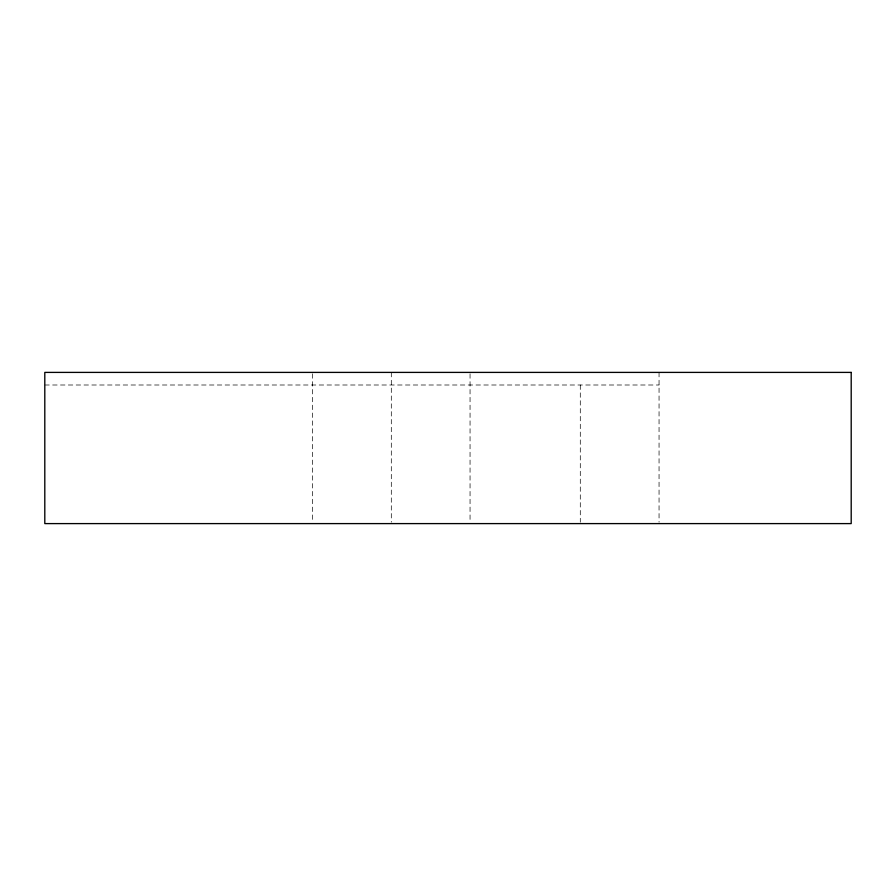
<?xml version="1.0" encoding="UTF-8"?>
<svg xmlns="http://www.w3.org/2000/svg" width="896" height="896" viewBox="0 0 896 896"><rect width="100%" height="100%" fill="white"/><g stroke="black" fill="none" stroke-linecap="round" stroke-linejoin="round"><path stroke-width="0.67" stroke-dasharray="4.48 3.36" d="M44.8 385L659.053 385M659.053 372.4L659.053 522.2M580.294 385L580.294 522.2M470.053 373.8L470.053 522.2M391.306 372.4L391.306 522.2M312.547 373.8L312.547 522.2"/><path stroke-width="1.34" d="M851.2 372.4L44.8 372.4L44.8 523.6L851.2 523.6L851.2 372.4"/></g></svg>
